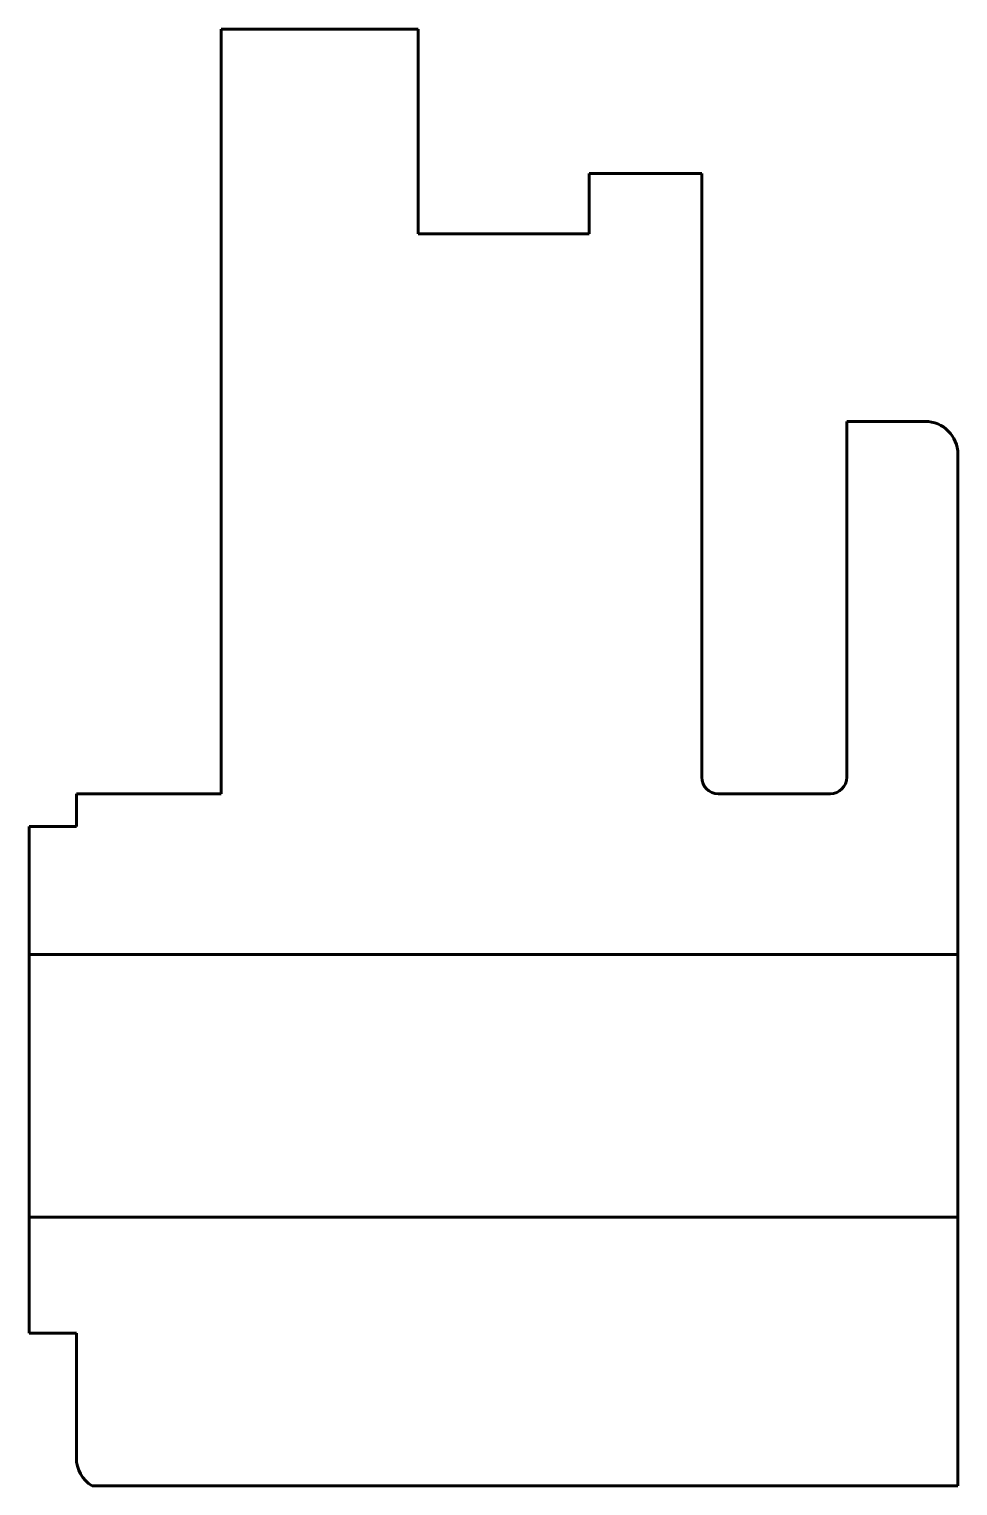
# Model space of a CAD drawing. Header units: millimetres. Extents: x -18.6 to 9.7, y 239.7 to 284.
import ezdxf

# ---------------------------------------------------------------- set-up
doc = ezdxf.new("R2010")
doc.units = ezdxf.units.MM
doc.linetypes.add('K5LT_BASIC', pattern=[0])

msp = doc.modelspace()

# ---------------------------------------------------------------- linework, layer by layer
at = {"color": 150, "linetype": 'K5LT_BASIC', "lineweight": 60, "true_color": 0x0080ff}
for p, q in [((-12.773, 284.037), (-6.773, 284.037)), ((-12.773, 284.037), (-12.773, 260.751)), ((-6.773, 284.037), (-6.773, 278.43)), ((-1.568, 277.804), (-1.568, 279.638)), ((1.856, 279.638), (-1.568, 279.638)), ((1.856, 279.638), (1.856, 261.251)), ((-6.773, 278.43), (-6.773, 277.804)), ((-4.909, 277.804), (-6.773, 277.804)), ((-4.909, 277.804), (-1.568, 277.804)), ((6.271, 261.251), (6.271, 272.091)), ((6.271, 272.091), (8.653, 272.091)), ((9.653, 271.091), (9.653, 255.859)), ((-15.183, 260.751), (-17.183, 260.751)), ((-17.183, 260.751), (-17.183, 259.751)), ((-12.773, 260.751), (-15.183, 260.751)), ((2.356, 260.751), (5.771, 260.751)), ((-17.183, 259.751), (-18.621, 259.751)), ((-18.621, 255.859), (-18.621, 259.751)), ((9.653, 255.859), (-18.621, 255.859)), ((-18.621, 255.859), (-18.621, 247.859)), ((9.653, 247.859), (9.653, 255.859)), ((-18.621, 244.323), (-18.621, 247.859)), ((-18.621, 247.859), (9.653, 247.859)), ((9.653, 247.859), (9.653, 247.192)), ((9.653, 247.192), (9.653, 239.673)), ((-17.183, 244.323), (-18.621, 244.323)), ((-17.183, 244.323), (-17.183, 240.526)), ((-16.704, 239.673), (6.296, 239.673)), ((7.425, 239.673), (6.296, 239.673)), ((7.425, 239.673), (9.653, 239.673))]:
    msp.add_line(p, q, dxfattribs=at)
for centre, radius, start, end in [((8.653, 271.091), 1, 0, 90), ((2.356, 261.251), 0.5, 180, 270), ((5.771, 261.251), 0.5, 270, 0), ((-16.183, 240.526), 1, 180, 238.6166)]:
    msp.add_arc(centre, radius, start, end, dxfattribs=at)

doc.saveas('drawing.dxf')
